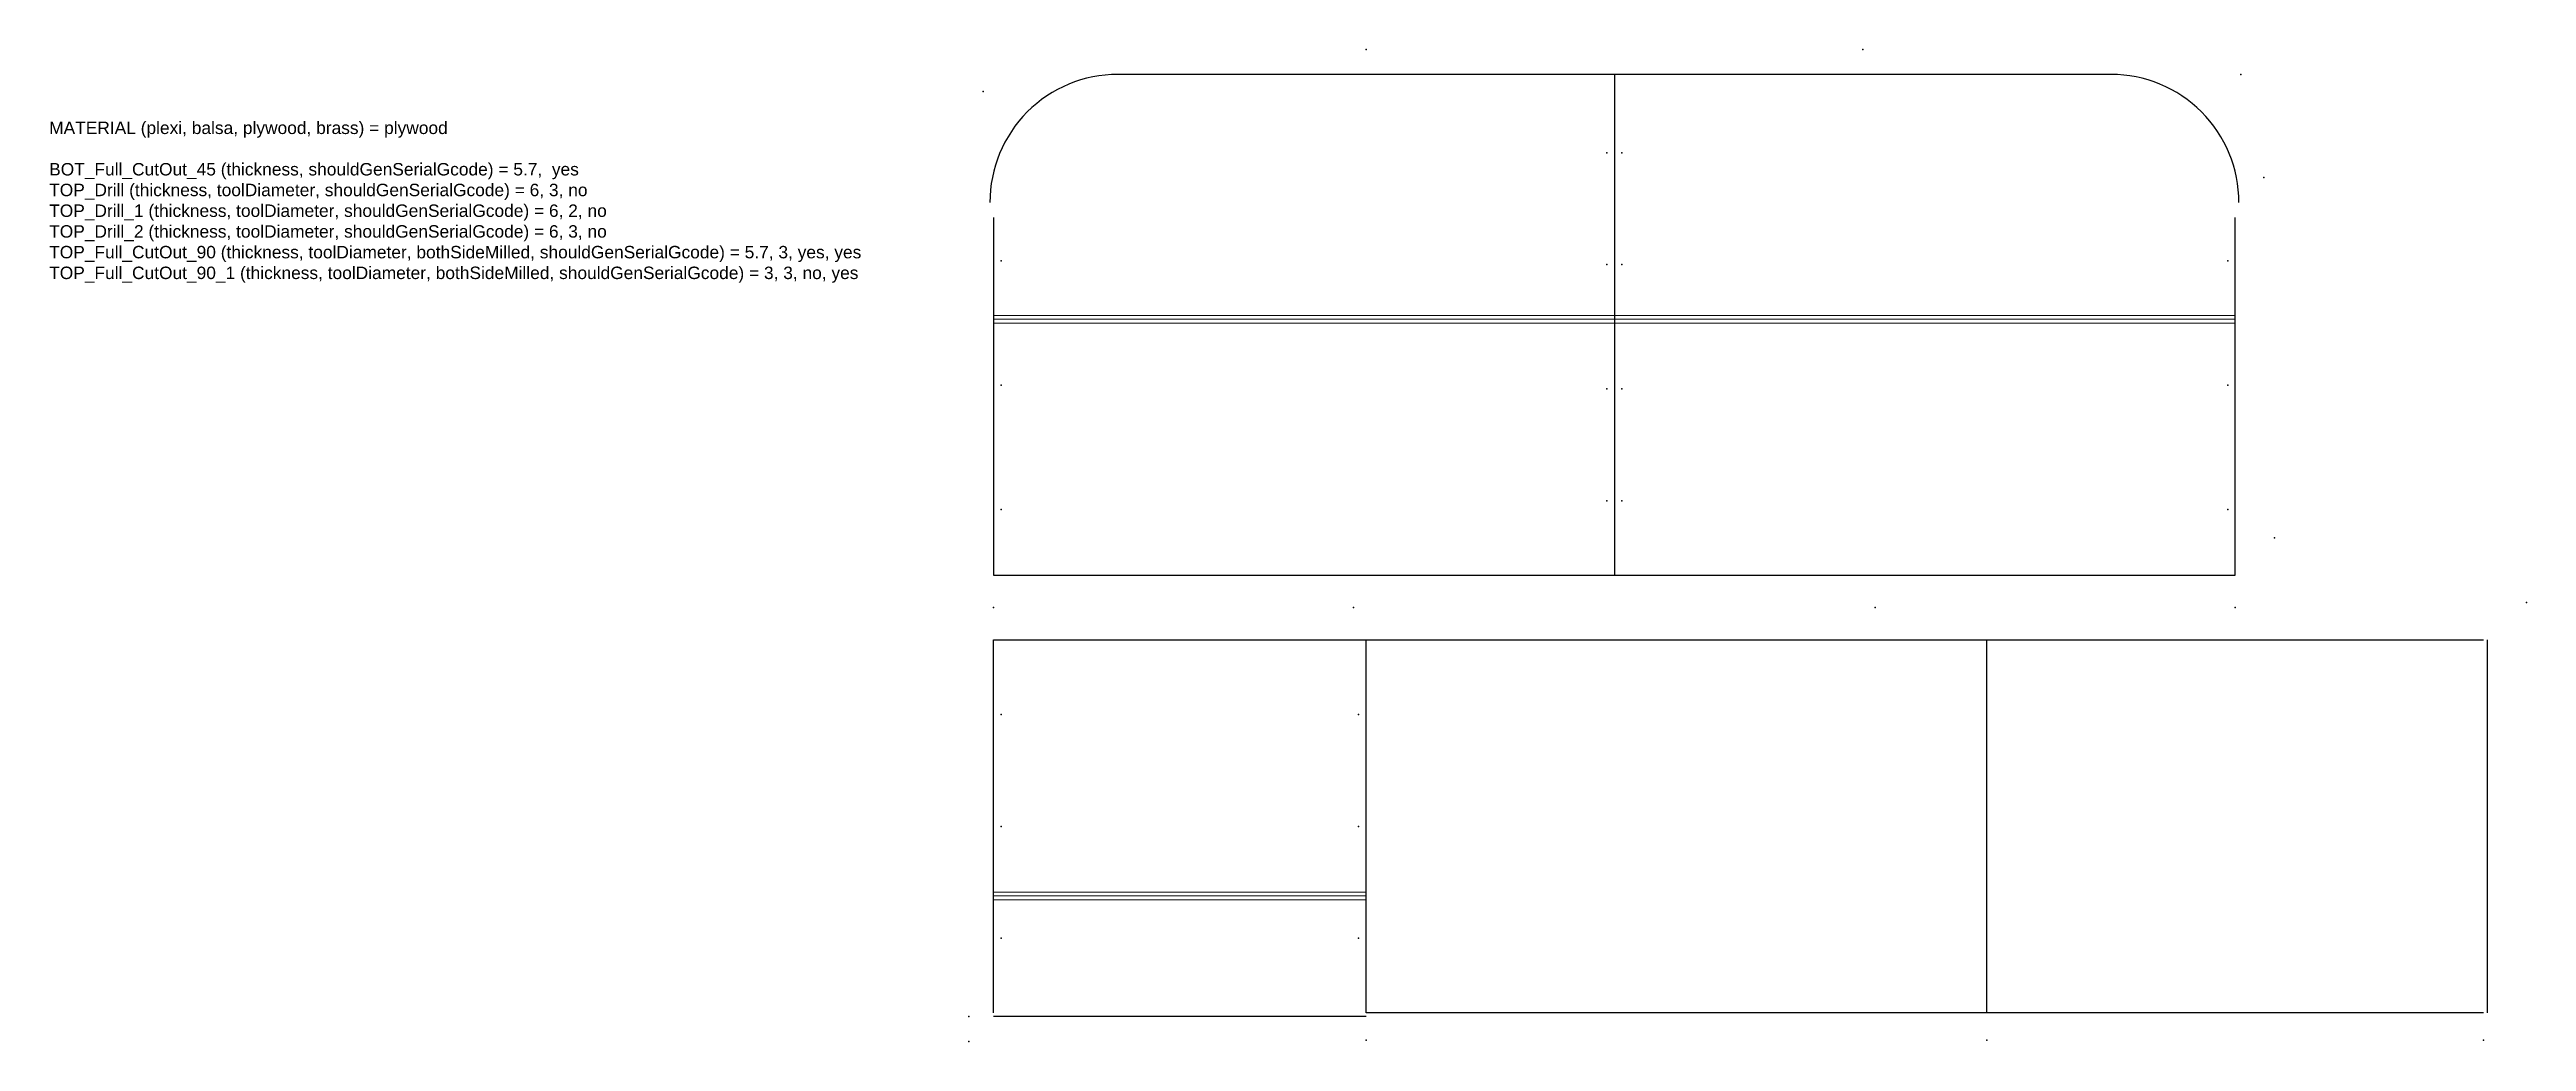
# Model space of a CAD drawing. Header units: millimetres. Extents: x -110 to 887, y 100 to 499.
import ezdxf

# ---------------------------------------------------------------- set-up
doc = ezdxf.new("R2010")
doc.units = ezdxf.units.MM
for name, color, linetype in [('BOT_Full_CutOut_45', 3, 'Continuous'), ('TOP_Drill', 1, 'Continuous'), ('TOP_Drill_1', 1, 'Continuous'), ('TOP_Full_CutOut_90', 7, 'Continuous')]:
    doc.layers.add(name, color=color, linetype=linetype)
doc.layers.add('TOP_Drill_2', color=1, linetype='Continuous', lineweight=25)
doc.layers.add('TOP_Full_CutOut_90_1', color=7, linetype='Continuous', lineweight=18)
doc.styles.get("Standard").update_dxf_attribs({"font": 'txt.shx'})

msp = doc.modelspace()

# ---------------------------------------------------------------- linework, layer by layer
at = {"layer": 'BOT_Full_CutOut_45'}
for p, q in [((270.183939, 261.735481), (520.183939, 261.735481)), ((520.183939, 261.735481), (770.183939, 261.735481)), ((770.183939, 261.735481), (870.183939, 261.735481))]:
    msp.add_line(p, q, dxfattribs=at)
for points in [[(520.183939, 489.235481), (520.183939, 287.735481), (770.183939, 287.735481), (770.183939, 431.735481)], [(270.183939, 431.735481), (270.183939, 287.735481), (520.183939, 287.735481)], [(270.183939, 111.735481), (270.183939, 261.735481)], [(670.183939, 111.735481), (420.183939, 111.735481), (420.183939, 261.735481)], [(870.183939, 111.735481), (670.183939, 111.735481), (670.183939, 261.735481)]]:
    msp.add_lwpolyline(points, dxfattribs=at)
at = {"layer": 'TOP_Drill'}
for p in [(420.183939, 499.235481), (620.183939, 499.235481), (772.387058, 489.235481), (265.976728, 482.345716), (785.971047, 302.819471), (270.183939, 274.735481), (415.183939, 274.735481), (625.183939, 274.735481), (770.183939, 274.735481), (887.471047, 276.819471), (260.183939, 100.235481), (420.183939, 100.735481), (670.183939, 100.735481), (870.183939, 100.735481)]:
    msp.add_point(p, dxfattribs=at)
at = {"layer": 'TOP_Drill_1'}
for p in [(517.183939, 457.735481), (523.183939, 457.735481), (273.183939, 414.235481), (517.183939, 412.735481), (523.183939, 412.735481), (767.183939, 414.235481), (273.183939, 364.235481), (517.183939, 362.735481), (523.183939, 362.735481), (767.183939, 364.235481), (273.183939, 314.235481), (517.183939, 317.735481), (523.183939, 317.735481), (767.183939, 314.235481), (273.183939, 231.735481), (417.183939, 231.735481), (273.183939, 186.735481), (417.183939, 186.735481), (273.183939, 141.735481), (417.183939, 141.735481)]:
    msp.add_point(p, dxfattribs=at)
at = {"layer": 'TOP_Drill_2'}
for p in [(781.683939, 447.735481), (260.183939, 110.235481)]:
    msp.add_point(p, dxfattribs=at)
at = {"layer": 'TOP_Full_CutOut_90'}
msp.add_lwpolyline([(771.683939, 437.735481, 0.414214), (720.183939, 489.235481), (520.183939, 489.235481), (320.183939, 489.235481, 0.414214), (268.683939, 437.735481)], format="xyb", dxfattribs=at)
for points in [[(871.683939, 261.735481), (871.683939, 111.735481)], [(420.183939, 110.235481), (270.183939, 110.235481)]]:
    msp.add_lwpolyline(points, dxfattribs=at)
at = {"layer": 'TOP_Full_CutOut_90_1'}
for points in [[(270.183939, 389.235497), (520.183939, 389.235497), (770.183939, 389.235497), (770.183939, 390.735497), (520.183939, 390.735497), (270.183939, 390.735497), (270.183939, 392.235497), (520.183939, 392.235497), (770.183939, 392.235497)], [(270.183939, 157.235465), (420.183939, 157.235465), (420.183939, 158.735465), (270.183939, 158.735465), (270.183939, 160.235465), (420.183939, 160.235465)]]:
    msp.add_lwpolyline(points, dxfattribs=at)

# ---------------------------------------------------------------- texts
at = {"insert": (-110.137925, 470.266884), "char_height": 5, "width": 378.90625, "attachment_point": 1}
msp.add_mtext('{\\f@Arial Unicode MS|b0|i0|c238|p34;MATERIAL (plexi, balsa, plywood, brass) = plywood^J^JBOT_Full_CutOut_45 (thickness, shouldGenSerialGcode) = 5.7,  yes^JTOP_Drill (thickness, toolDiameter, shouldGenSerialGcode) = 6, 3, no^JTOP_Drill_1 (thickness, toolDiameter, shouldGenSerialGcode) = 6, 2, no^JTOP_Drill_2 (thickness, toolDiameter, shouldGenSerialGcode) = 6, 3, no^JTOP_Full_CutOut_90 (thickness, toolDiameter, bothSideMilled, shouldGenSerialGcode) = 5.7, 3, yes, yes^JTOP_Full_CutOut_90_1 (thickness, toolDiameter, bothSideMilled, shouldGenSerialGcode) = 3, 3, no, yes}', dxfattribs=at)

doc.saveas('drawing.dxf')
